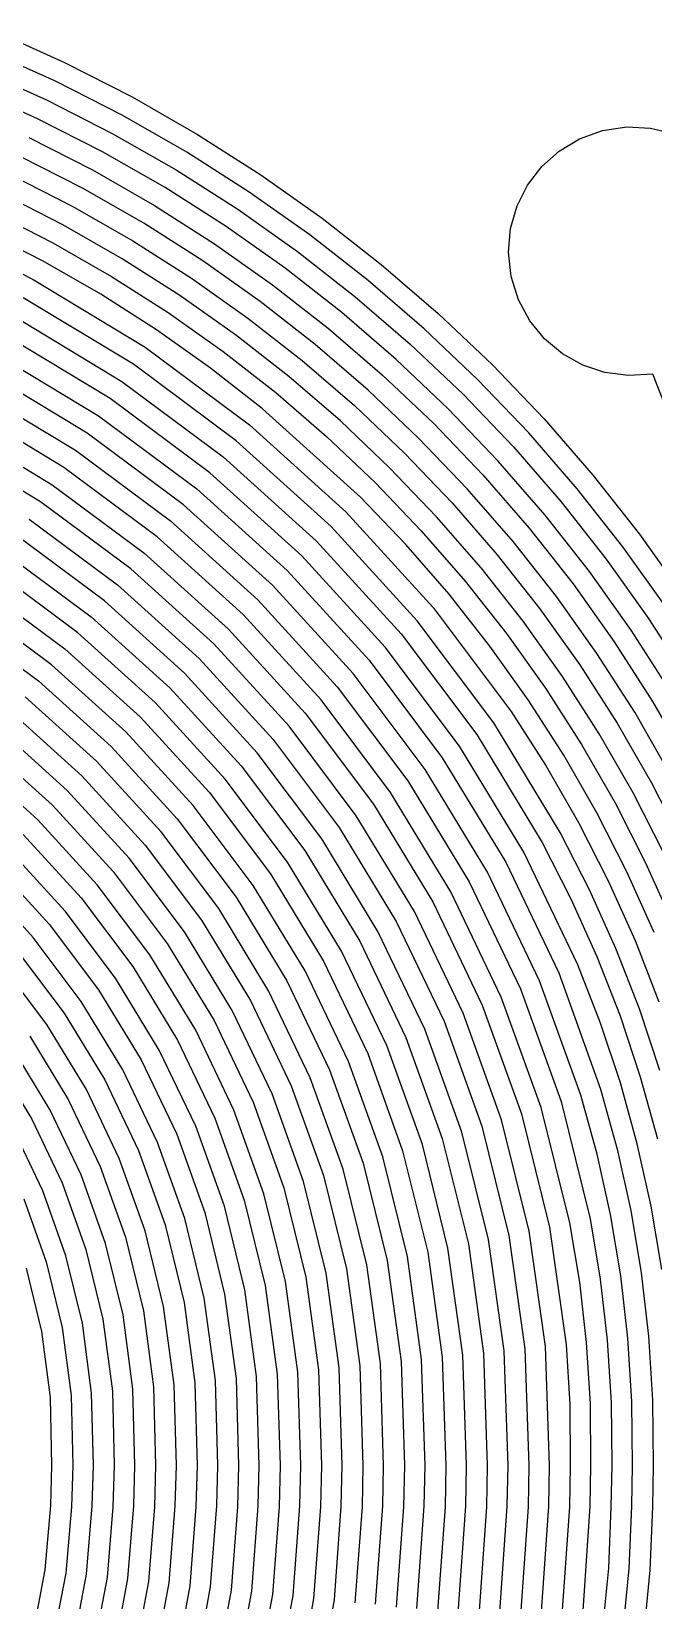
# Model space of a CAD drawing. Extents: x -264 to 377, y -298 to 357.
# Drawn here: x 134.8 to 164.4, y 134.4 to 208.9 of the extents above; entities that cross this region are included whole.
import ezdxf

# ---------------------------------------------------------------- set-up
doc = ezdxf.new("R2010")
doc.units = 0

msp = doc.modelspace()

# ---------------------------------------------------------------- linework, layer by layer
for p, q in [((133.068476, 208.922978), (136.358803, 207.442808)), ((135.930323, 206.554562), (132.683868, 208.014996)), ((136.358803, 207.442808), (139.562558, 205.810546)), ((132.301356, 207.106983), (135.504387, 205.666278)), ((139.091361, 204.944063), (135.930323, 206.554562)), ((135.075874, 204.77803), (131.91672, 206.198999)), ((139.562558, 205.810546), (142.674793, 204.030836)), ((135.504387, 205.666278), (138.623168, 204.077537)), ((142.1621, 203.188083), (139.091361, 204.944063)), ((138.151932, 203.211052), (135.075874, 204.77803)), ((160.834909, 203.822316), (161.930368, 204.214581)), ((161.930368, 204.214581), (163.081102, 204.38695)), ((163.081102, 204.38695), (164.210757, 204.334927)), ((164.210757, 204.334927), (165.292421, 204.073794)), ((134.649974, 203.889747), (137.683783, 202.344526)), ((138.623168, 204.077537), (141.652876, 202.34528)), ((142.674793, 204.030836), (145.690562, 202.108325)), ((159.864132, 203.242299), (160.834909, 203.822316)), ((137.211758, 201.474426), (134.220693, 202.997768)), ((141.140137, 201.502525), (138.151932, 203.211052)), ((145.137659, 201.291205), (142.1621, 203.188083)), ((159.034523, 202.500723), (159.864132, 203.242299)), ((133.794838, 202.109509), (136.743661, 200.607923)), ((137.683783, 202.344526), (140.630963, 200.659722)), ((141.652876, 202.34528), (144.588687, 200.474029)), ((145.690562, 202.108325), (148.604919, 200.047659)), ((158.362567, 201.623776), (159.034523, 202.500723)), ((136.27234, 199.741469), (133.366254, 201.221292)), ((140.117427, 199.813475), (137.211758, 201.474426)), ((144.035732, 199.656908), (141.140137, 201.502525)), ((148.013158, 199.258014), (145.137659, 201.291205)), ((157.864751, 200.637652), (158.362567, 201.623776)), ((136.743661, 200.607923), (139.608312, 198.970694)), ((140.630963, 200.659722), (143.486818, 198.839732)), ((144.588687, 200.474029), (147.425779, 198.468307)), ((157.55756, 199.56854), (157.864751, 200.637652)), ((132.940441, 200.333031), (135.804292, 198.874963)), ((139.095475, 198.127968), (136.27234, 199.741469)), ((142.933065, 198.019252), (140.117427, 199.813475)), ((148.604919, 200.047659), (151.412916, 197.853482)), ((135.332922, 198.008508), (132.511815, 199.444812)), ((139.608312, 198.970694), (142.384217, 197.202096)), ((146.83396, 197.678662), (144.035732, 199.656908)), ((150.783715, 197.093092), (148.013158, 199.258014)), ((157.457481, 198.442633), (157.55756, 199.56854)), ((132.086046, 198.556551), (134.864925, 197.142002)), ((135.804292, 198.874963), (138.586418, 197.285184)), ((143.486818, 198.839732), (146.246646, 196.888955)), ((147.425779, 198.468307), (150.15933, 196.332636)), ((157.580999, 197.286121), (157.457481, 198.442633)), ((138.073523, 196.442458), (135.332922, 198.008508)), ((141.831149, 196.385003), (139.095475, 198.127968)), ((145.654038, 196.09609), (142.933065, 198.019252)), ((149.530064, 195.572246), (146.83396, 197.678662)), ((151.412916, 197.853482), (154.109607, 195.530441)), ((134.864925, 197.142002), (140.180517, 193.933591)), ((138.586418, 197.285184), (141.282366, 195.567844)), ((142.384217, 197.202096), (145.066797, 195.306402)), ((146.246646, 196.888955), (148.90575, 194.811788)), ((153.44445, 194.801025), (150.783715, 197.093092)), ((157.926897, 196.175457), (157.580999, 197.286121)), ((139.627314, 193.116498), (134.393501, 196.275547)), ((140.729233, 194.750751), (138.073523, 196.442458)), ((144.474852, 194.516784), (141.831149, 196.385003)), ((148.275713, 194.048327), (145.654038, 196.09609)), ((150.15933, 196.332636), (152.784514, 194.071537)), ((158.465915, 195.181445), (157.926897, 196.175457)), ((133.925558, 195.409039), (139.078668, 192.299335)), ((141.282366, 195.567844), (143.887683, 193.727093)), ((145.066797, 195.306402), (147.651477, 193.287887)), ((152.119287, 193.342121), (149.530064, 195.572246)), ((154.109607, 195.530441), (156.690045, 193.083181)), ((138.525405, 191.482245), (133.454089, 194.542587)), ((143.295665, 192.937474), (140.729233, 194.750751)), ((147.022073, 192.527524), (144.474852, 194.516784)), ((148.90575, 194.811788), (151.459428, 192.612632)), ((155.990483, 192.386396), (153.44445, 194.801025)), ((159.172509, 194.321659), (158.465915, 195.181445)), ((140.180517, 193.933591), (145.144359, 190.246271)), ((150.793455, 191.880297), (148.275713, 194.048327)), ((152.784514, 194.071537), (155.296511, 191.689533)), ((160.021133, 193.613674), (159.172509, 194.321659)), ((132.986203, 193.676076), (137.976835, 190.665078)), ((144.51479, 189.485909), (139.627314, 193.116498)), ((143.887683, 193.727093), (146.397917, 191.76708)), ((147.651477, 193.287887), (150.133681, 191.150824)), ((154.596873, 190.992747), (152.119287, 193.342121)), ((156.690045, 193.083181), (159.149284, 190.516349)), ((160.986241, 193.075065), (160.021133, 193.613674)), ((162.042288, 192.723405), (160.986241, 193.075065)), ((137.423485, 189.84799), (132.514667, 192.809625)), ((139.078668, 192.299335), (143.890801, 188.72546)), ((145.768433, 191.006717), (143.295665, 192.937474)), ((149.468302, 190.421434), (147.022073, 192.527524)), ((151.459428, 192.612632), (153.902984, 190.295882)), ((158.416932, 189.853788), (155.990483, 192.386396)), ((163.163727, 192.57627), (162.042288, 192.723405)), ((164.325014, 192.651232), (163.163727, 192.57627)), ((174.06452, 167.677653), (164.325014, 192.651232)), ((132.046848, 191.943111), (136.875002, 189.030819)), ((146.397917, 191.76708), (148.808614, 189.691957)), ((153.20263, 189.596337), (150.793455, 191.880297)), ((155.296511, 191.689533), (157.690496, 189.191145)), ((136.321562, 188.213732), (131.575244, 191.076662)), ((143.261158, 187.9651), (138.525405, 191.482245)), ((150.415431, 186.809111), (145.768433, 191.006717)), ((150.133681, 191.150824), (152.50883, 188.899487)), ((156.958064, 188.528584), (154.596873, 190.992747)), ((131.1075, 190.210144), (135.773177, 187.396556)), ((137.976835, 190.665078), (142.637263, 187.204646)), ((145.144359, 190.246271), (149.72182, 186.112254)), ((151.80903, 188.202726), (149.468302, 190.421434)), ((153.902984, 190.295882), (156.231716, 187.865939)), ((159.149284, 190.516349), (161.482377, 187.834589)), ((135.219651, 186.579473), (130.63583, 189.343697)), ((142.007513, 186.444288), (137.423485, 189.84799)), ((149.021827, 185.415495), (144.51479, 189.485909)), ((148.808614, 189.691957), (151.115323, 187.505872)), ((155.498604, 187.200781), (153.20263, 189.596337)), ((160.718916, 187.207785), (158.416932, 189.853788)), ((136.875002, 189.030819), (141.383724, 185.683829)), ((143.890801, 188.72546), (148.328315, 184.718634)), ((152.50883, 188.899487), (154.77235, 186.53815)), ((157.690496, 189.191145), (159.961647, 186.580895)), ((140.753864, 184.923474), (136.321562, 188.213732)), ((147.628237, 184.021876), (143.261158, 187.9651)), ((154.039746, 185.875612), (151.80903, 188.202726)), ((156.231716, 187.865939), (158.440926, 185.327199)), ((159.198104, 185.954091), (156.958064, 188.528584)), ((161.482377, 187.834589), (163.684376, 185.042549)), ((135.773177, 187.396556), (140.130195, 184.163009)), ((142.637263, 187.204646), (146.934833, 183.32501)), ((151.115323, 187.505872), (153.31359, 185.212976)), ((157.676743, 184.697966), (155.498604, 187.200781)), ((162.891556, 184.452972), (160.718916, 187.207785)), ((139.50023, 183.402656), (135.219651, 186.579473)), ((146.234632, 182.628255), (142.007513, 186.444288)), ((152.580888, 184.550439), (150.415431, 186.809111)), ((154.77235, 186.53815), (156.919664, 184.071087)), ((159.961647, 186.580895), (162.105141, 183.863306)), ((134.67136, 185.762293), (138.876677, 182.642187)), ((141.383724, 185.683829), (145.541351, 181.931383)), ((149.72182, 186.112254), (153.878265, 181.56375)), ((156.155939, 183.444304), (154.039746, 185.875612)), ((161.312234, 183.273729), (159.198104, 185.954091)), ((138.246595, 181.881836), (134.11774, 184.945211)), ((144.841022, 181.234631), (140.753864, 184.923474)), ((153.114328, 180.93697), (149.021827, 185.415495)), ((153.31359, 185.212976), (155.398962, 182.817419)), ((158.440926, 185.327199), (160.525914, 182.684061)), ((163.684376, 185.042549), (165.750336, 182.144873)), ((133.569541, 184.128025), (137.623156, 181.121359)), ((140.130195, 184.163009), (144.147881, 180.537751)), ((148.328315, 184.718634), (152.357566, 180.310078)), ((154.635136, 182.190638), (152.580888, 184.550439)), ((156.919664, 184.071087), (158.946195, 181.50257)), ((159.732413, 182.092227), (157.676743, 184.697966)), ((164.929969, 181.593931), (162.891556, 184.452972)), ((143.447429, 179.841002), (139.50023, 183.402656)), ((146.934833, 183.32501), (150.836893, 179.056401)), ((151.593534, 179.683299), (147.628237, 184.021876)), ((158.1531, 180.913014), (156.155939, 183.444304)), ((162.105141, 183.863306), (164.116155, 181.042899)), ((136.992949, 180.361011), (133.015819, 183.310946)), ((138.876677, 182.642187), (142.754422, 179.144118)), ((150.072724, 178.429626), (146.234632, 182.628255)), ((155.398962, 182.817419), (157.366987, 180.323352)), ((160.525914, 182.684061), (162.481982, 179.940924)), ((163.2957, 180.491958), (161.312234, 183.273729)), ((132.467737, 182.493756), (136.369652, 179.600528)), ((142.053835, 178.44737), (138.246595, 181.881836)), ((145.541351, 181.931383), (149.316218, 177.80272)), ((156.573788, 179.733797), (154.635136, 182.190638)), ((161.660981, 179.387899), (159.732413, 182.092227)), ((135.739315, 178.840183), (131.913908, 181.676678)), ((137.623156, 181.121359), (141.36096, 177.750477)), ((148.551909, 177.175949), (144.841022, 181.234631)), ((153.878265, 181.56375), (157.579063, 176.632969)), ((158.946195, 181.50257), (160.847366, 178.836875)), ((131.365944, 180.859483), (135.116162, 178.079693)), ((140.660229, 177.053734), (136.992949, 180.361011)), ((144.147881, 180.537751), (147.795559, 176.549035)), ((156.758191, 176.08205), (153.114328, 180.93697)), ((160.026719, 178.285953), (158.1531, 180.913014)), ((165.143743, 177.613238), (163.2957, 180.491958)), ((164.116155, 181.042899), (165.989865, 178.124197)), ((136.369652, 179.600528), (139.967518, 176.356833)), ((147.031112, 175.922266), (143.447429, 179.841002)), ((155.12394, 174.980094), (151.593534, 179.683299)), ((152.357566, 180.310078), (155.944912, 175.531011)), ((158.392457, 177.184003), (156.573788, 179.733797)), ((157.366987, 180.323352), (159.213212, 177.734923)), ((162.481982, 179.940924), (164.304429, 177.102185)), ((142.754422, 179.144118), (146.27491, 175.295347)), ((150.836893, 179.056401), (154.310788, 174.429049)), ((163.457812, 176.589319), (161.660981, 179.387899)), ((139.266636, 175.660092), (135.739315, 178.840183)), ((145.510315, 174.66858), (142.053835, 178.44737)), ((153.489671, 173.878135), (150.072724, 178.429626)), ((161.772285, 175.567334), (160.026719, 178.285953)), ((160.847366, 178.836875), (162.618602, 176.078275)), ((135.116162, 178.079693), (138.574093, 174.963183)), ((141.36096, 177.750477), (144.754259, 174.041652)), ((149.316218, 177.80272), (152.676663, 173.327082)), ((159.213212, 177.734923), (160.933185, 175.056284)), ((137.873046, 174.266445), (134.485684, 177.319351)), ((143.989503, 173.414889), (140.660229, 177.053734)), ((151.855396, 172.776172), (148.551909, 177.175949)), ((157.579063, 176.632969), (159.247772, 174.03429)), ((160.086759, 174.545344), (158.392457, 177.184003)), ((164.304429, 177.102185), (165.988557, 174.172243)), ((133.862674, 176.558852), (137.18067, 173.569526)), ((139.967518, 176.356833), (143.233629, 172.787952)), ((150.221142, 171.674203), (147.031112, 175.922266)), ((147.795559, 176.549035), (151.042553, 172.225112)), ((159.919317, 170.882449), (156.758191, 176.08205)), ((162.618602, 176.078275), (164.255325, 173.231044)), ((165.118271, 173.700822), (163.457812, 176.589319)), ((136.479434, 172.872793), (133.232034, 175.798513)), ((142.468706, 172.161192), (139.266636, 175.660092)), ((146.27491, 175.295347), (149.408456, 171.123137)), ((155.944912, 175.531011), (159.056709, 170.412656)), ((163.385288, 172.761368), (161.772285, 175.567334)), ((132.60922, 175.038002), (135.787286, 172.175859)), ((138.574093, 174.963183), (141.713018, 171.534245)), ((148.586887, 170.572231), (145.510315, 174.66858)), ((154.310788, 174.429049), (157.323866, 169.473184)), ((158.186345, 169.942984), (155.12394, 174.980094)), ((161.652305, 171.82191), (160.086759, 174.545344)), ((160.933185, 175.056284), (162.522451, 172.291584)), ((135.086352, 171.481321), (131.978962, 174.280106)), ((140.947913, 170.907489), (137.873046, 174.266445)), ((144.754259, 174.041652), (147.774355, 170.021154)), ((156.453355, 169.003517), (153.489671, 173.878135)), ((159.247772, 174.03429), (160.789582, 171.352121)), ((137.18067, 173.569526), (140.19241, 170.28053)), ((146.952616, 169.470253), (143.989503, 173.414889)), ((152.676663, 173.327082), (155.59102, 168.53371)), ((164.255325, 173.231044), (165.75296, 170.299455)), ((135.787286, 172.175859), (138.671844, 169.026805)), ((139.427095, 169.653779), (136.479434, 172.872793)), ((145.318362, 168.368268), (142.468706, 172.161192)), ((143.233629, 172.787952), (146.140277, 168.919166)), ((151.042553, 172.225112), (153.85819, 167.594231)), ((154.720358, 168.064046), (151.855396, 172.776172)), ((162.522451, 172.291584), (163.976559, 169.444973)), ((164.861218, 169.872267), (163.385288, 172.761368)), ((137.906741, 168.401987), (135.086352, 171.481321)), ((141.713018, 171.534245), (144.506219, 167.817171)), ((152.987383, 167.124568), (150.221142, 171.674203)), ((163.084711, 169.017787), (161.652305, 171.82191)), ((134.394402, 170.784349), (137.151711, 167.774975)), ((143.684111, 167.266277), (140.947913, 170.907489)), ((149.408456, 171.123137), (152.125373, 166.654747)), ((161.308198, 168.163303), (159.919317, 170.882449)), ((160.789582, 171.352121), (162.200163, 168.590488)), ((136.385925, 167.148215), (133.692739, 170.087603)), ((140.19241, 170.28053), (142.872163, 166.715168)), ((147.774355, 170.021154), (150.392552, 165.715256)), ((151.254406, 166.185087), (148.586887, 170.572231)), ((160.747641, 164.602696), (158.186345, 169.942984)), ((159.056709, 170.412656), (160.423764, 167.736)), ((133.001037, 169.390613), (135.631169, 166.521184)), ((142.049833, 166.164278), (139.427095, 169.653779)), ((149.521414, 165.2456), (146.952616, 169.470253)), ((157.323866, 169.473184), (159.843472, 164.219038)), ((163.976559, 169.444973), (165.291056, 166.520601)), ((134.865114, 165.894429), (132.299131, 168.693872)), ((138.671844, 169.026805), (141.238152, 165.613153)), ((146.140277, 168.919166), (148.659753, 164.775759)), ((155.59102, 168.53371), (158.027626, 163.451843)), ((158.931657, 163.835507), (156.453355, 169.003517)), ((162.200163, 168.590488), (163.475187, 165.753417)), ((164.379588, 166.137064), (163.084711, 169.017787)), ((137.151711, 167.774975), (139.604498, 164.512762)), ((140.415943, 165.063923), (137.906741, 168.401987)), ((144.506219, 167.817171), (146.926976, 163.836254)), ((147.788438, 164.306107), (145.318362, 168.368268)), ((157.115667, 163.068315), (154.720358, 168.064046)), ((160.423764, 167.736), (161.659316, 164.986231)), ((162.563607, 165.369881), (161.308198, 168.163303)), ((138.781671, 163.961867), (136.385925, 167.148215)), ((146.055465, 163.366606), (143.684111, 167.266277)), ((155.299697, 162.301117), (152.987383, 167.124568)), ((153.85819, 167.594231), (156.211795, 162.684643)), ((135.631169, 166.521184), (137.970515, 163.410686)), ((142.872163, 166.715168), (145.1942, 162.896742)), ((153.483726, 161.533915), (151.254406, 166.185087)), ((152.125373, 166.654747), (154.395976, 161.917439)), ((137.147402, 162.859797), (134.865114, 165.894429)), ((141.238152, 165.613153), (143.46147, 161.957217)), ((144.322466, 162.427098), (142.049833, 166.164278)), ((150.392552, 165.715256), (152.580153, 161.150228)), ((163.475187, 165.753417), (164.610326, 162.844935)), ((134.110654, 165.267377), (136.336561, 162.308593)), ((142.589772, 161.488952), (140.415943, 165.063923)), ((148.659753, 164.775759), (150.764351, 160.383011)), ((151.667741, 160.766708), (149.521414, 165.2456)), ((161.659316, 164.986231), (162.759159, 162.167248)), ((163.681282, 162.506146), (162.563607, 165.369881)), ((135.513132, 161.757713), (133.3443, 164.64063)), ((140.85678, 160.549392), (138.781671, 163.961867)), ((139.604498, 164.512762), (141.729015, 161.019038)), ((149.851771, 159.999494), (147.788438, 164.306107)), ((159.843472, 164.219038), (161.836953, 158.696841)), ((161.830026, 161.828461), (160.747641, 164.602696)), ((137.970515, 163.410686), (139.996314, 160.079459)), ((148.035804, 159.232273), (146.055465, 163.366606)), ((146.926976, 163.836254), (148.94857, 159.615786)), ((158.027626, 163.451843), (159.954816, 158.110723)), ((160.892459, 158.40384), (158.931657, 163.835507)), ((139.123792, 159.609819), (137.147402, 162.859797)), ((145.1942, 162.896742), (147.13279, 158.848554)), ((156.211795, 162.684643), (158.072692, 157.5246)), ((159.010195, 157.817725), (157.115667, 163.068315)), ((164.65696, 159.576063), (163.681282, 162.506146)), ((137.390801, 158.670231), (135.513132, 161.757713)), ((136.336561, 162.308593), (138.263643, 159.139862)), ((143.46147, 161.957217), (145.317054, 158.081311)), ((146.219811, 158.465046), (144.322466, 162.427098)), ((154.395976, 161.917439), (156.190579, 156.938474)), ((157.127949, 157.231604), (155.299697, 162.301117)), ((162.774717, 158.989953), (161.830026, 161.828461)), ((162.759159, 162.167248), (163.719088, 159.282957)), ((134.702642, 161.206482), (136.531007, 158.200247)), ((141.729015, 161.019038), (143.501513, 157.315132)), ((144.404042, 157.698896), (142.589772, 161.488952)), ((152.580153, 161.150228), (154.308463, 156.352341)), ((155.245702, 156.64548), (153.483726, 161.533915)), ((135.657813, 157.730625), (133.878863, 160.65561)), ((142.588057, 156.931623), (140.85678, 160.549392)), ((150.764351, 160.383011), (152.426364, 155.766204)), ((153.363442, 156.05935), (151.667741, 160.766708)), ((133.068765, 160.104348), (134.798413, 157.260609)), ((140.772077, 156.164338), (139.123792, 159.609819)), ((139.996314, 160.079459), (141.685806, 156.547841)), ((148.94857, 159.615786), (150.544284, 155.180059)), ((151.481196, 155.473216), (149.851771, 159.999494)), ((138.263643, 159.139862), (139.870127, 155.780534)), ((147.13279, 158.848554), (148.662205, 154.593908)), ((149.598952, 154.887074), (148.035804, 159.232273)), ((163.577577, 156.091013), (162.774717, 158.989953)), ((163.719088, 159.282957), (164.534898, 156.337258)), ((136.531007, 158.200247), (138.054483, 155.013209)), ((138.956094, 155.397039), (137.390801, 158.670231)), ((145.317054, 158.081311), (146.780164, 154.007747)), ((147.716685, 154.300927), (146.219811, 158.465046)), ((159.954816, 158.110723), (161.340926, 152.539589)), ((161.668761, 155.598428), (160.892459, 158.40384)), ((161.836953, 158.696841), (162.626193, 155.84467)), ((134.798413, 157.260609), (136.238878, 154.245862)), ((137.140114, 154.629723), (135.657813, 157.730625)), ((143.501513, 157.315132), (144.898245, 153.422371)), ((145.834565, 153.715575), (144.404042, 157.698896)), ((158.072692, 157.5246), (159.410208, 152.142353)), ((160.372815, 152.34102), (159.010195, 157.817725)), ((135.324133, 153.862387), (133.924825, 156.790999)), ((141.685806, 156.547841), (143.016232, 152.836172)), ((143.952307, 153.129392), (142.588057, 156.931623)), ((156.511187, 151.546546), (155.245702, 156.64548)), ((156.190579, 156.938474), (157.479496, 151.745113)), ((158.442001, 151.943784), (157.127949, 157.231604)), ((139.870127, 155.780534), (141.134243, 152.249958)), ((142.070053, 152.543197), (140.772077, 156.164338)), ((152.426364, 155.766204), (153.618082, 150.950619)), ((154.580362, 151.149304), (153.363442, 156.05935)), ((154.308463, 156.352341), (155.548783, 151.347868)), ((162.626193, 155.84467), (163.271656, 152.936823)), ((164.234466, 153.13548), (163.577577, 156.091013)), ((138.054483, 155.013209), (139.252284, 151.663728)), ((140.187796, 151.95699), (138.956094, 155.397039)), ((150.544284, 155.180059), (151.687397, 150.553365)), ((152.649548, 150.752058), (151.481196, 155.473216)), ((162.303643, 152.738251), (161.668761, 155.598428)), ((138.305542, 151.370768), (137.140114, 154.629723)), ((148.787906, 149.95755), (147.716685, 154.300927)), ((148.662205, 154.593908), (149.756712, 150.156106)), ((150.718736, 150.354806), (149.598952, 154.887074)), ((136.423287, 150.78453), (135.324133, 153.862387)), ((136.238878, 154.245862), (137.37036, 151.07748)), ((146.857156, 149.560812), (145.834565, 153.715575)), ((146.780164, 154.007747), (147.826058, 149.758839)), ((134.423318, 153.478491), (135.488476, 150.491209)), ((143.016232, 152.836172), (143.96483, 148.96479)), ((144.926334, 149.16353), (143.952307, 153.129392)), ((144.898245, 153.422371), (145.895463, 149.362084)), ((163.271656, 152.936823), (163.769261, 149.977078)), ((164.741246, 150.127197), (164.234466, 153.13548)), ((141.134243, 152.249958), (142.034215, 148.567484)), ((142.995515, 148.76624), (142.070053, 152.543197)), ((159.410208, 152.142353), (160.193666, 146.566151)), ((160.844932, 149.526857), (160.372815, 152.34102)), ((161.340926, 152.539589), (161.821182, 149.676905)), ((162.793091, 149.827028), (162.303643, 152.738251)), ((139.133873, 147.971628), (138.305542, 151.370768)), ((139.252284, 151.663728), (140.103625, 148.170166)), ((141.064693, 148.368939), (140.187796, 151.95699)), ((155.548783, 151.347868), (156.272418, 146.163079)), ((157.251035, 146.26388), (156.511187, 151.546546)), ((157.479496, 151.745113), (158.233043, 146.364616)), ((159.211717, 146.465413), (158.442001, 151.943784)), ((137.203054, 147.574303), (136.423287, 150.78453)), ((137.37036, 151.07748), (138.173061, 147.772834)), ((151.687397, 150.553365), (152.351192, 145.759997)), ((153.329665, 145.860806), (152.649548, 150.752058)), ((153.618082, 150.950619), (154.3118, 145.961539)), ((155.290347, 146.062344), (154.580362, 151.149304)), ((135.272234, 147.176962), (134.541033, 150.19827)), ((135.488476, 150.491209), (136.242528, 147.375485)), ((149.408291, 145.45772), (148.787906, 149.95755)), ((149.756712, 150.156106), (150.390584, 145.558451)), ((151.368984, 145.659264), (150.718736, 150.354806)), ((163.133091, 146.868475), (162.793091, 149.827028)), ((163.769261, 149.977078), (164.114927, 146.969214)), ((145.486942, 145.054871), (144.926334, 149.16353)), ((145.895463, 149.362084), (146.469419, 145.1556)), ((147.447629, 145.256429), (146.857156, 149.560812)), ((147.826058, 149.758839), (148.429993, 145.356901)), ((161.172399, 146.666945), (160.844932, 149.526857)), ((161.821182, 149.676905), (162.154293, 146.767684)), ((141.56557, 144.65174), (141.064693, 148.368939)), ((142.034215, 148.567484), (142.548274, 144.752464)), ((143.526257, 144.853308), (142.995515, 148.76624)), ((143.96483, 148.96479), (144.508841, 144.954035)), ((137.6442, 144.248583), (137.203054, 147.574303)), ((138.173061, 147.772834), (138.627182, 144.349299)), ((139.604885, 144.450165), (139.133873, 147.971628)), ((140.103625, 148.170166), (140.58772, 144.550885)), ((135.683515, 144.046991), (135.272234, 147.176962)), ((136.242528, 147.375485), (136.666661, 144.147702)), ((163.319627, 143.866309), (163.133091, 146.868475)), ((164.114927, 146.969214), (164.304571, 143.917011)), ((155.46524, 140.824246), (155.290347, 146.062344)), ((156.272418, 146.163079), (156.450672, 140.824246)), ((157.4361, 140.824246), (157.251035, 146.26388)), ((158.233043, 146.364616), (158.421532, 140.824246)), ((159.406961, 140.824246), (159.211717, 146.465413)), ((160.193666, 146.566151), (160.368038, 143.714146)), ((161.351326, 143.764877), (161.172399, 146.666945)), ((162.154293, 146.767684), (162.336303, 143.815579)), ((148.429993, 145.356901), (148.567228, 140.824246)), ((149.552657, 140.824246), (149.408291, 145.45772)), ((150.390584, 145.558451), (150.538088, 140.824246)), ((151.52352, 140.824246), (151.368984, 145.659264)), ((152.351192, 145.759997), (152.508948, 140.824246)), ((153.49438, 140.824246), (153.329665, 145.860806)), ((154.3118, 145.961539), (154.479809, 140.824246)), ((141.669213, 140.824246), (141.56557, 144.65174)), ((142.548274, 144.752464), (142.654645, 140.824246)), ((143.640076, 140.824246), (143.526257, 144.853308)), ((144.508841, 144.954035), (144.625505, 140.824246)), ((145.610936, 140.824246), (145.486942, 145.054871)), ((146.469419, 145.1556), (146.596365, 140.824246)), ((147.581797, 140.824246), (147.447629, 145.256429)), ((135.756632, 140.824246), (135.683515, 144.046991)), ((136.666661, 144.147702), (136.742064, 140.824246)), ((137.727493, 140.824246), (137.6442, 144.248583)), ((138.627182, 144.349299), (138.712924, 140.824246)), ((139.698353, 140.824246), (139.604885, 144.450165)), ((140.58772, 144.550885), (140.683784, 140.824246)), ((163.348684, 140.824246), (163.319627, 143.866309)), ((164.304571, 143.917011), (164.334113, 140.824246)), ((160.368038, 143.714146), (160.392392, 140.824246)), ((161.377821, 140.824246), (161.351326, 143.764877)), ((162.336303, 143.815579), (162.363252, 140.824246)), ((135.696966, 138.915907), (135.756632, 140.824246)), ((136.742064, 140.824246), (136.680474, 138.854349)), ((137.671232, 138.912179), (137.727493, 140.824246)), ((138.712924, 140.824246), (138.654957, 138.854238)), ((139.645129, 138.908871), (139.698353, 140.824246)), ((140.683784, 140.824246), (140.629037, 138.854145)), ((141.618715, 138.905916), (141.669213, 140.824246)), ((142.654645, 140.824246), (142.602781, 138.854068)), ((143.592036, 138.903257), (143.640076, 140.824246)), ((144.625505, 140.824246), (144.576234, 138.854002)), ((145.565129, 138.900857), (145.610936, 140.824246)), ((146.596365, 140.824246), (146.549441, 138.853944)), ((147.538021, 138.898674), (147.581797, 140.824246)), ((148.567228, 140.824246), (148.522434, 138.853894)), ((149.510744, 138.896685), (149.552657, 140.824246)), ((150.538088, 140.824246), (150.495244, 138.853851)), ((151.483314, 138.894864), (151.52352, 140.824246)), ((152.508948, 140.824246), (152.467888, 138.853814)), ((153.455751, 138.89319), (153.49438, 140.824246)), ((154.479809, 140.824246), (154.440391, 138.85378)), ((155.428069, 138.891644), (155.46524, 140.824246)), ((156.450672, 140.824246), (156.41277, 138.853751)), ((157.400279, 138.890216), (157.4361, 140.824246)), ((158.421532, 140.824246), (158.385033, 138.853724)), ((159.372396, 138.888887), (159.406961, 140.824246)), ((160.392392, 140.824246), (160.357197, 138.853701)), ((161.344428, 138.887655), (161.377821, 140.824246)), ((162.363252, 140.824246), (162.329272, 138.853679)), ((163.316384, 138.886504), (163.348684, 140.824246)), ((164.334113, 140.824246), (164.301265, 138.853658)), ((135.440055, 135.871027), (135.696966, 138.915907)), ((136.680474, 138.854349), (136.415275, 135.711247)), ((137.403809, 135.665857), (137.671232, 138.912179)), ((138.654957, 138.854238), (138.37943, 135.509542)), ((139.367232, 135.461098), (139.645129, 138.908871)), ((140.629037, 138.854145), (140.3432, 135.307865)), ((141.330375, 135.256686), (141.618715, 138.905916)), ((142.602781, 138.854068), (142.306648, 135.106211)), ((143.293279, 135.052565), (143.592036, 138.903257)), ((144.576234, 138.854002), (144.269818, 134.904574)), ((145.25598, 134.848697), (145.565129, 138.900857)), ((146.549441, 138.853944), (146.232753, 134.702951)), ((147.218494, 134.645044), (147.538021, 138.898674)), ((148.522434, 138.853894), (148.195475, 134.501342)), ((149.180863, 134.44158), (149.510744, 138.896685)), ((150.495244, 138.853851), (150.158033, 134.299744)), ((151.143085, 134.238282), (151.483314, 138.894864)), ((152.467888, 138.853814), (152.120422, 134.098156)), ((153.105197, 134.035127), (153.455751, 138.89319)), ((154.440391, 138.85378), (154.082683, 133.896573)), ((155.067201, 133.832099), (155.428069, 138.891644)), ((156.41277, 138.853751), (156.044822, 133.694999)), ((157.0291, 133.629186), (157.400279, 138.890216)), ((158.385033, 138.853724), (158.006847, 133.49343)), ((158.990921, 133.426371), (159.372396, 138.888887)), ((160.357197, 138.853701), (159.968784, 133.291866)), ((160.952667, 133.22365), (161.344428, 138.887655)), ((162.329272, 138.853679), (162.203769, 135.950851)), ((163.190428, 135.932313), (163.316384, 138.886504)), ((164.301265, 138.853658), (164.173174, 135.849396)), ((134.874264, 132.929865), (135.440055, 135.871027)), ((136.415275, 135.711247), (135.831232, 132.675208)), ((136.807774, 132.529086), (137.403809, 135.665857)), ((162.203769, 135.950851), (161.930634, 133.090306)), ((162.914337, 133.02101), (163.190428, 135.932313)), ((164.173174, 135.849396), (163.892403, 132.88875)), ((138.37943, 135.509542), (137.765333, 132.277718)), ((138.740995, 132.12871), (139.367232, 135.461098)), ((140.3432, 135.307865), (139.699071, 131.880266)), ((140.67397, 131.728672), (141.330375, 135.256686)), ((142.306648, 135.106211), (141.632502, 131.482846)), ((142.606736, 131.328919), (143.293279, 135.052565)), ((144.269818, 134.904574), (143.565674, 131.085451)), ((144.539327, 130.929414), (145.25598, 134.848697)), ((146.232753, 134.702951), (145.498622, 130.688076)), ((146.471749, 130.530119), (147.218494, 134.645044)), ((148.195475, 134.501342), (147.431362, 130.290721)), ((148.40405, 130.131009), (149.180863, 134.44158))]:
    msp.add_line(p, q)

doc.saveas('drawing.dxf')
